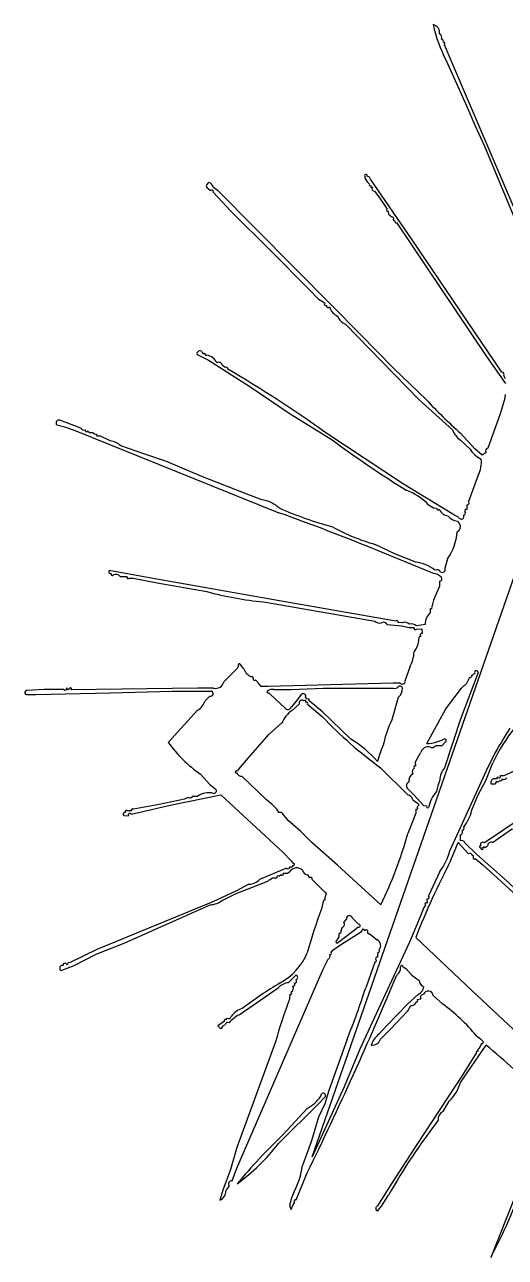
# Model space of a CAD drawing. Extents: x 0 to 7.36, y -0.01 to 6.7.
# Drawn here: x 0 to 2.51, y 0 to 6.44 of the extents above; entities that cross this region are included whole.
import ezdxf

# ---------------------------------------------------------------- set-up
doc = ezdxf.new("R2010")
doc.units = 0

msp = doc.modelspace()

# ---------------------------------------------------------------- linework, layer by layer
at = {"color": 7, "linetype": 'CONTINUOUS'}
for p, q in [((2.231105, 6.228794), (2.186919, 6.332048)), ((2.195353, 6.249744), (2.304779, 6.009808)), ((2.578658, 5.413567), (2.231105, 6.228794)), ((2.304779, 6.009808), (2.345844, 5.912117)), ((2.345844, 5.912117), (2.396412, 5.80282)), ((2.396412, 5.80282), (2.637794, 5.220632)), ((0.95507, 5.61304), (0.9453, 5.600678)), ((1.796052, 5.639887), (1.783395, 5.645382)), ((1.801309, 5.629413), (1.796052, 5.639887)), ((2.019245, 5.312896), (1.801309, 5.629413)), ((0.953946, 5.582157), (0.965918, 5.570288)), ((0.98928, 5.578781), (0.979099, 5.587578)), ((0.980242, 5.562109), (1.071366, 5.462202)), ((1.003084, 5.571226), (0.98928, 5.578781)), ((1.599598, 4.970752), (1.003084, 5.571226)), ((1.821088, 5.567964), (1.844312, 5.537898)), ((1.844312, 5.537898), (1.887679, 5.472925)), ((1.071366, 5.462202), (1.278897, 5.256859)), ((1.893529, 5.46283), (1.895266, 5.44724)), ((1.895266, 5.44724), (1.91237, 5.43263)), ((1.920242, 5.415227), (1.929576, 5.411151)), ((1.49584, 0.520833), (3.19433, 5.403768)), ((1.937489, 5.404185), (2.407337, 4.703971)), ((2.487434, 4.620917), (2.019245, 5.312896)), ((1.278897, 5.256859), (1.478895, 5.054632)), ((1.478895, 5.054632), (1.529655, 5.003883)), ((1.529655, 5.003883), (1.563039, 4.983952)), ((1.746872, 4.820445), (1.599598, 4.970752)), ((1.670454, 4.872591), (2.053964, 4.479471)), ((1.920943, 4.642174), (1.746872, 4.820445)), ((0.895228, 4.714308), (0.954252, 4.683741)), ((2.407337, 4.703971), (2.5064, 4.562159)), ((0.954252, 4.683741), (1.170257, 4.546208)), ((1.042871, 4.645542), (1.028925, 4.657035)), ((2.091562, 4.479144), (1.920943, 4.642174)), ((2.505358, 4.587103), (2.496621, 4.60381)), ((1.170257, 4.546208), (1.381011, 4.403786)), ((2.053964, 4.479471), (2.229747, 4.319468)), ((2.500623, 4.479046), (2.478477, 4.403825)), ((2.505093, 4.504543), (2.500623, 4.479046)), ((1.381011, 4.403786), (1.59539, 4.271149)), ((2.478477, 4.403825), (2.413047, 4.224337)), ((0.162357, 4.346), (0.197368, 4.3375)), ((0.287846, 4.328452), (0.179147, 4.370833)), ((0.197368, 4.3375), (0.254496, 4.318506)), ((0.254496, 4.318506), (1.322296, 3.886918)), ((0.333548, 4.303737), (0.323147, 4.3127)), ((0.352121, 4.304783), (0.333548, 4.303737)), ((0.361275, 4.295764), (0.352121, 4.304783)), ((0.390372, 4.287778), (0.372512, 4.286899)), ((0.441255, 4.261991), (0.390372, 4.287778)), ((1.972951, 4.036883), (1.562438, 4.307989)), ((2.270824, 4.26657), (2.321245, 4.219478)), ((2.345545, 4.221363), (2.271176, 4.30351)), ((0.616867, 4.195401), (0.49652, 4.237086)), ((0.735435, 4.154783), (0.616867, 4.195401)), ((2.383885, 4.187115), (2.345545, 4.221363)), ((2.404287, 4.202563), (2.383885, 4.187115)), ((0.920934, 4.075485), (0.735435, 4.154783)), ((1.129571, 3.994327), (0.920934, 4.075485)), ((2.363036, 4.082772), (2.31251, 3.944928)), ((1.233762, 3.954676), (1.129571, 3.994327)), ((2.230888, 3.878777), (1.972951, 4.036883)), ((2.10424, 3.929107), (2.129208, 3.912469)), ((2.129208, 3.912469), (2.14622, 3.910618)), ((2.262837, 3.861865), (2.230888, 3.878777)), ((2.303585, 3.927605), (2.303555, 3.903843)), ((1.930884, 3.67023), (1.825493, 3.72135)), ((2.126532, 3.570588), (1.836878, 3.689769)), ((2.037198, 3.629161), (1.930884, 3.67023)), ((2.2039, 3.645459), (2.189559, 3.596194)), ((0.655729, 3.545833), (0.436902, 3.584772)), ((0.493683, 3.553988), (0.52933, 3.553959)), ((0.542937, 3.545833), (0.560927, 3.545833)), ((0.560927, 3.545833), (0.686652, 3.520833)), ((1.354749, 3.420851), (0.655729, 3.545833)), ((0.686652, 3.520833), (0.945804, 3.474833)), ((2.16176, 3.503815), (2.12951, 3.429392)), ((2.162147, 3.528613), (2.16176, 3.503815)), ((1.242635, 3.420833), (1.8239, 3.321138)), ((1.933109, 3.320833), (1.354749, 3.420851)), ((2.12951, 3.429392), (2.120843, 3.396018)), ((2.11211, 3.386856), (2.113095, 3.365456)), ((1.888913, 3.303591), (1.962237, 3.295833)), ((1.967744, 3.3125), (1.945573, 3.312939)), ((1.962237, 3.295833), (2.003132, 3.2875)), ((2.003132, 3.2875), (2.027504, 3.288101)), ((2.085996, 3.303768), (2.040544, 3.295254)), ((2.042667, 3.279167), (2.068884, 3.279781)), ((2.068884, 3.279781), (2.0714, 3.255442)), ((1.139762, 3.070496), (1.120944, 3.095709)), ((1.104447, 3.073527), (1.034874, 3.003882)), ((1.112577, 3.086251), (1.104447, 3.073527)), ((2.005685, 3.079565), (1.982713, 3.012624)), ((2.362682, 3.052066), (2.270312, 2.808955)), ((2.303985, 2.995682), (2.320446, 3.027618)), ((2.330565, 3.037901), (2.345992, 3.04602)), ((0.221029, 2.962333), (0.21522, 2.971792)), ((0.229172, 2.966643), (0.221029, 2.962333)), ((0.899039, 2.970833), (0.237939, 2.96219)), ((0.980988, 2.970833), (0.899039, 2.970833)), ((1.21544, 2.995598), (1.200787, 3.013048)), ((1.230011, 2.978703), (1.21544, 2.995598)), ((1.266287, 2.979167), (1.230011, 2.978703)), ((1.918051, 2.995833), (1.266287, 2.979167)), ((1.387282, 2.9625), (1.554278, 2.970928)), ((1.554278, 2.970928), (1.919197, 2.970833)), ((1.956614, 2.995833), (1.918051, 2.995833)), ((2.194468, 2.862099), (2.276039, 2.970634)), ((2.276039, 2.970634), (2.303985, 2.995682)), ((0.096148, 2.9625), (0.004317, 2.95757)), ((0.010324, 2.9375), (0.053703, 2.9375)), ((0.053703, 2.9375), (0.443533, 2.945217)), ((0.181163, 2.9625), (0.096148, 2.9625)), ((0.200431, 2.9625), (0.181163, 2.9625)), ((0.443533, 2.945217), (0.763097, 2.954167)), ((0.763097, 2.954167), (0.969999, 2.954167)), ((0.962231, 2.928715), (0.937833, 2.90439)), ((1.278019, 2.937896), (1.269988, 2.946202)), ((1.354419, 2.867964), (1.278019, 2.937896)), ((1.296667, 2.9625), (1.387282, 2.9625)), ((1.412117, 2.903124), (1.387904, 2.872032)), ((1.440941, 2.938043), (1.412117, 2.903124)), ((1.471066, 2.912329), (1.4619, 2.923434)), ((1.550894, 2.846006), (1.480298, 2.903772)), ((1.94634, 2.921122), (1.912265, 2.803986)), ((0.897884, 2.854528), (0.744429, 2.687099)), ((1.391937, 2.854114), (1.429015, 2.887371)), ((1.471384, 2.887197), (1.550411, 2.820914)), ((1.697721, 2.703554), (1.550894, 2.846006)), ((2.095695, 2.68108), (2.194468, 2.862099)), ((1.272196, 2.729568), (1.338016, 2.788522)), ((2.270312, 2.808955), (2.187887, 2.554754)), ((1.162237, 2.603972), (1.272196, 2.729568)), ((2.140244, 2.671433), (2.174542, 2.670438)), ((2.174542, 2.670438), (2.191578, 2.68752)), ((1.112905, 2.547276), (1.162237, 2.603972)), ((2.036896, 2.585596), (2.062299, 2.631557)), ((2.037902, 2.563127), (2.036896, 2.585596)), ((2.404166, 2.487488), (2.439828, 2.579496)), ((0.912809, 2.520284), (0.962454, 2.466413)), ((1.100871, 2.537331), (1.112905, 2.547276)), ((1.852954, 2.554716), (1.995277, 2.412483)), ((2.496671, 2.512466), (2.478814, 2.511677)), ((2.554562, 2.537492), (2.496671, 2.512466)), ((0.962454, 2.466413), (0.98768, 2.445599)), ((1.257962, 2.387425), (1.129571, 2.511013)), ((2.370915, 2.461252), (2.215401, 2.121076)), ((2.361986, 2.408888), (2.404166, 2.487488)), ((2.430598, 2.470256), (2.453657, 2.470484)), ((2.462235, 2.495614), (2.443809, 2.495996)), ((2.466841, 2.478688), (2.476944, 2.487689)), ((0.829554, 2.389301), (0.698075, 2.3625)), ((0.754216, 2.358103), (1.018804, 2.4125)), ((0.873988, 2.404737), (0.863422, 2.395792)), ((0.897692, 2.404027), (0.873988, 2.404737)), ((1.018804, 2.4125), (1.343038, 2.112757)), ((1.287631, 2.362348), (1.257962, 2.387425)), ((2.029568, 2.410831), (1.996176, 2.443551)), ((2.021581, 2.387151), (2.046243, 2.369559)), ((2.062548, 2.375195), (2.029568, 2.410831)), ((2.329194, 2.328606), (2.361986, 2.408888)), ((0.552235, 2.328553), (0.532623, 2.329167)), ((0.551208, 2.3125), (0.589116, 2.320833)), ((0.698075, 2.3625), (0.564122, 2.3375)), ((0.589116, 2.320833), (0.754216, 2.358103)), ((1.31107, 2.3379), (1.287631, 2.362348)), ((1.322879, 2.320217), (1.31107, 2.3379)), ((1.33783, 2.320212), (1.322879, 2.320217)), ((1.342613, 2.312683), (1.33783, 2.320212)), ((2.037717, 2.337661), (2.03795, 2.3168)), ((2.055069, 2.360242), (2.045443, 2.349564)), ((2.046243, 2.369559), (2.055069, 2.360242)), ((2.078782, 2.355791), (2.062548, 2.375195)), ((2.095576, 2.35438), (2.078782, 2.355791)), ((0.512381, 2.304303), (0.536588, 2.303682)), ((1.370842, 2.279164), (1.342613, 2.312683)), ((1.437226, 2.221305), (1.370842, 2.279164)), ((2.03795, 2.3168), (1.995842, 2.210069)), ((2.587693, 2.290736), (2.395484, 2.162231)), ((1.495668, 2.162728), (1.437226, 2.221305)), ((2.270397, 2.171616), (2.270977, 2.204279)), ((2.437911, 2.163964), (2.543267, 2.237207)), ((1.628345, 2.045799), (1.495668, 2.162728)), ((2.221087, 2.071149), (2.259288, 2.163507)), ((2.259288, 2.163507), (2.31267, 2.104028)), ((2.354515, 2.101916), (2.293558, 2.162834)), ((2.398673, 2.137228), (2.412682, 2.146059)), ((1.343038, 2.112757), (1.387103, 2.067078)), ((1.387103, 2.067078), (1.397166, 2.053766)), ((2.3476, 2.079295), (2.386932, 2.046146)), ((2.503628, 1.971138), (2.354515, 2.101916)), ((1.362528, 2.029188), (1.221293, 1.971151)), ((1.345636, 2.00388), (1.368007, 2.003573)), ((1.368007, 2.003573), (1.379001, 2.012362)), ((1.854175, 1.8375), (1.628345, 2.045799)), ((2.162639, 2.012609), (2.103564, 1.885611)), ((2.386932, 2.046146), (2.462671, 1.978959)), ((1.099294, 1.896374), (1.264179, 1.962382)), ((1.165639, 1.946405), (1.102073, 1.911883)), ((1.289628, 1.979784), (1.312196, 1.978927)), ((1.323686, 1.987226), (1.335401, 1.996006)), ((1.471241, 1.99446), (1.481704, 1.978557)), ((1.49584, 1.970771), (1.562883, 1.903922)), ((2.462671, 1.978959), (3.429557, 1.086596)), ((2.979018, 1.524175), (2.503628, 1.971138)), ((1.102073, 1.911883), (0.977219, 1.853552)), ((1.0294, 1.862688), (1.099294, 1.896374)), ((1.565988, 1.887635), (1.562507, 1.873609)), ((2.095282, 1.869535), (2.096411, 1.847181)), ((0.977219, 1.853552), (0.371826, 1.60467)), ((0.51424, 1.637374), (0.963513, 1.838007)), ((1.555198, 1.862888), (1.54584, 1.816764)), ((2.078859, 1.823978), (2.052037, 1.753815)), ((2.087731, 1.835029), (2.078859, 1.823978)), ((1.662052, 1.745022), (1.67558, 1.762387)), ((1.70594, 1.770447), (1.739121, 1.737105)), ((2.052037, 1.753815), (2.004473, 1.642824)), ((1.714957, 1.704478), (1.629174, 1.6375)), ((1.637516, 1.670434), (1.637554, 1.687544)), ((1.637554, 1.687544), (1.646015, 1.693713)), ((1.643974, 1.629308), (1.754406, 1.698791)), ((1.646015, 1.693713), (1.653662, 1.719804)), ((1.735961, 1.720937), (1.714957, 1.704478)), ((1.754406, 1.698791), (1.76223, 1.712035)), ((1.76223, 1.712035), (1.77372, 1.703576)), ((1.793541, 1.687832), (1.836361, 1.654563)), ((0.368507, 1.579369), (0.51424, 1.637374)), ((1.60394, 1.601228), (1.643974, 1.629308)), ((1.626941, 1.653827), (1.637516, 1.670434)), ((2.004473, 1.642824), (1.820851, 1.245418)), ((2.331828, 1.387747), (2.037026, 1.666469)), ((0.371826, 1.60467), (0.233322, 1.537044)), ((0.25334, 1.520373), (0.368507, 1.579369)), ((1.555443, 1.504567), (1.579584, 1.554425)), ((1.595769, 1.588746), (1.60394, 1.601228)), ((1.837456, 1.587445), (1.838125, 1.564612)), ((0.185181, 1.495632), (0.25334, 1.520373)), ((0.233322, 1.537044), (0.22047, 1.535479)), ((1.528789, 1.445227), (1.555443, 1.504567)), ((1.822808, 1.537869), (1.775848, 1.404002)), ((1.970528, 1.514929), (1.987496, 1.504179)), ((1.987496, 1.504179), (2.01661, 1.470367)), ((1.102329, 0.46212), (1.528789, 1.445227)), ((1.37122, 1.431006), (1.413377, 1.471362)), ((2.01661, 1.470367), (2.054768, 1.442975)), ((1.114657, 1.26285), (1.318948, 1.404311)), ((1.378963, 1.370572), (1.378792, 1.345587)), ((2.05202, 1.370484), (1.995899, 1.320886)), ((2.128809, 1.363347), (2.177817, 1.32075)), ((2.625629, 1.112622), (2.331828, 1.387747)), ((1.995899, 1.320886), (1.887339, 1.209201)), ((1.995856, 1.283264), (2.011999, 1.311479)), ((2.045271, 1.342702), (2.063016, 1.346838)), ((1.037877, 1.230049), (1.003374, 1.205928)), ((1.05048, 1.246227), (1.045661, 1.237359)), ((1.820851, 1.245418), (1.745841, 1.083525)), ((1.903638, 1.187199), (1.995856, 1.283264)), ((1.003374, 1.205928), (1.014785, 1.195217)), ((1.028938, 1.203816), (1.044052, 1.212115)), ((1.887339, 1.209201), (1.845208, 1.162521)), ((1.853845, 1.136852), (1.903638, 1.187199)), ((1.304636, 1.121673), (1.103602, 0.569474)), ((1.678691, 1.136591), (1.582557, 0.862654)), ((2.270227, 0.910217), (2.405302, 1.104167)), ((2.354527, 1.153933), (2.374914, 1.137481)), ((2.380119, 1.11288), (2.369056, 1.087116)), ((2.374914, 1.137481), (2.388101, 1.126282)), ((1.745841, 1.083525), (1.662701, 0.887736)), ((2.353552, 1.062175), (2.279434, 0.946241)), ((2.279434, 0.946241), (2.046088, 0.590372)), ((1.662701, 0.887736), (1.49584, 0.520833)), ((1.582557, 0.862654), (1.562507, 0.797567)), ((1.3206, 0.590098), (1.529545, 0.79778)), ((1.471054, 0.773887), (1.344647, 0.637102)), ((1.562507, 0.797567), (1.529174, 0.728187)), ((1.529545, 0.79778), (1.56305, 0.832605)), ((2.179667, 0.758073), (2.212525, 0.811971)), ((1.529174, 0.728187), (1.492707, 0.603967)), ((1.492707, 0.603967), (1.445302, 0.475674)), ((2.046088, 0.590372), (1.908629, 0.379109)), ((1.103602, 0.569474), (1.070786, 0.454118)), ((1.070786, 0.454118), (1.029171, 0.346189)), ((1.078404, 0.395478), (1.102329, 0.46212)), ((1.41299, 0.296745), (1.471092, 0.437685)), ((2.596377, 0.416045), (2.429178, -0.004167)), ((1.029171, 0.346189), (1.013936, 0.295255)), ((1.908629, 0.379109), (1.838091, 0.265487)), ((1.386274, 0.245177), (1.379173, 0.265815)), ((1.386274, 0.245177), (1.395446, 0.26619)), ((1.395446, 0.26619), (1.404173, 0.280205)), ((1.837062, 0.237172), (1.858455, 0.262477)), ((1.858455, 0.262477), (1.895169, 0.320497))]:
    msp.add_line(p, q, dxfattribs=at)
for centre, radius, start, end in [((2.119464, 6.395607), 0.042817, 352.307541, 438.504791), ((2.979082, 6.636794), 0.874093, 193.175086, 206.282815), ((2.149976, 6.370159), 0.02304, 339.662038, 418.84624), ((2.171017, 6.351577), 0.010589, 325.191906, 446.953469), ((2.181816, 6.337989), 0.007832, 310.660219, 465.594721), ((0.951596, 5.585692), 0.027567, 3.921976, 82.759957), ((1.776759, 5.648096), 0.007169, 337.762921, 574.367535), ((1.831009, 5.654411), 0.061054, 189.771636, 234.836328), ((1.799902, 5.600278), 0.005852, 133.85021, 313.266221), ((0.95621, 5.594493), 0.012541, 150.44917, 259.598876), ((0.972588, 5.565337), 0.008307, 337.127476, 503.420243), ((1.807614, 5.592084), 0.005401, 133.266221, 309.21206), ((1.821649, 5.580752), 0.012801, 146.058873, 267.48859), ((1.890809, 5.467997), 0.005839, 122.420028, 297.759958), ((1.913157, 5.422504), 0.010156, 314.23077, 454.444882), ((1.933649, 5.4078), 0.005274, 140.548903, 316.74162), ((1.567363, 4.977278), 0.007953, 122.941175, 298.398575), ((1.579536, 4.968046), 0.008683, 165.080703, 324.342193), ((1.66988, 4.990913), 0.087847, 198.536892, 243.132135), ((1.691707, 4.934288), 0.065255, 199.459766, 250.993337), ((0.910315, 4.717705), 0.015465, 45.931809, 192.692327), ((0.93035, 4.728148), 0.009303, 175.880567, 312.612242), ((0.943033, 4.717551), 0.007405, 149.563795, 295.592078), ((0.93484, 4.642298), 0.069513, 23.691097, 80.568267), ((1.009013, 4.652799), 0.020357, 12.008489, 121.107664), ((1.04859, 4.640092), 0.0079, 336.173931, 496.383546), ((-2.100588, -0.779518), 6.26901, 54.245954, 59.768613), ((2.48818, 4.610298), 0.010646, 322.456839, 454.020294), ((3.633244, 5.876105), 2.080453, 222.180596, 229.103249), ((0.174475, 4.355899), 0.015648, 72.631226, 219.243952), ((0.305719, 4.341159), 0.02193, 215.410004, 288.755671), ((0.318254, 4.316945), 0.006478, 147.838839, 319.05171), ((2.331365, 4.355979), 0.107978, 199.76347, 235.897427), ((0.366004, 4.290204), 0.007299, 333.074429, 490.381575), ((0.432995, 4.169894), 0.092467, 46.607175, 84.875107), ((5.329733, 9.343331), 6.298599, 233.638016, 237.948421), ((2.429804, 4.283392), 0.125977, 210.487542, 246.591624), ((2.415059, 4.210879), 0.013608, 98.501098, 217.66828), ((2.22328, 4.154409), 0.157046, 332.861, 364.885495), ((1.881007, 3.712327), 0.311169, 44.159772, 70.050333), ((1.209776, 3.786987), 0.169396, 47.532775, 81.859933), ((2.305695, 3.937478), 0.010096, 257.933873, 407.545957), ((-2.447434, -6.722636), 11.259374, 67.634683, 70.439126), ((2.135715, 5.754632), 2.01349, 246.230065, 254.634396), ((2.153728, 3.9089), 0.007702, 167.108176, 327.690852), ((2.211407, 3.926062), 0.055417, 202.579957, 264.113647), ((2.263147, 3.916169), 0.073099, 218.227525, 263.217893), ((2.275442, 3.867398), 0.013766, 203.697183, 392.22936), ((2.287351, 3.884874), 0.010139, 268.50837, 393.104251), ((2.300641, 3.896586), 0.007819, 68.120161, 232.15515), ((2.11165, 4.735289), 1.053545, 241.081103, 254.239716), ((2.237576, 3.8152), 0.033052, 299.066853, 419.169794), ((1.953613, 3.813039), 0.301208, 326.195729, 354.909134), ((2.005679, 3.411648), 0.219785, 53.150355, 81.754934), ((0.442329, 3.578568), 0.008243, 131.176478, 293.443251), ((0.453076, 3.567604), 0.008206, 155.517096, 321.535548), ((0.47086, 3.535226), 0.029545, 39.423079, 112.609997), ((0.536691, 3.550831), 0.007999, 156.977964, 321.336086), ((2.118175, 3.494059), 0.076984, 46.389612, 83.768089), ((2.146842, 3.563819), 0.025482, 36.04522, 111.535544), ((2.160527, 3.54187), 0.013356, 276.965778, 396.415858), ((2.177239, 3.589111), 0.014211, 226.435212, 389.898875), ((1.426996, 5.27706), 1.86536, 255.050845, 264.327978), ((2.167302, 3.304847), 0.081313, 131.808913, 180.760273), ((2.116012, 3.39188), 0.006361, 232.164929, 400.582721), ((1.84692, 3.340145), 0.029853, 219.54503, 292.174869), ((1.868408, 3.29031), 0.02443, 32.930256, 114.731628), ((1.938597, 3.315711), 0.007507, 338.3341, 496.968556), ((1.979358, 3.281084), 0.033494, 43.52806, 110.288117), ((2.015561, 3.27261), 0.033718, 42.187647, 110.699752), ((2.036097, 3.28535), 0.009023, 162.248508, 316.7381), ((1.928513, 3.23566), 0.125879, 322.670636, 356.639126), ((2.061012, 3.232743), 0.008164, 75.326155, 213.131666), ((2.06863, 3.24726), 0.008639, 71.296509, 230.024077), ((1.855047, 3.166032), 0.173691, 330.143967, 357.787728), ((1.116653, 3.091075), 0.006316, 47.210714, 229.797557), ((1.199278, 3.089178), 0.062379, 197.426521, 250.8149), ((1.18253, 3.024812), 0.006616, 318.660604, 484.532036), ((2.323719, 3.034517), 0.007636, 244.61981, 386.303517), ((2.35326, 3.052016), 0.009422, 0.303144, 219.520285), ((0.206467, 2.969309), 0.009099, 228.444867, 375.837645), ((0.234553, 2.966379), 0.005387, 308.95259, 537.194566), ((0.993259, 3.011281), 0.042268, 253.123129, 349.918683), ((1.194883, 3.018077), 0.007756, 162.245586, 319.575833), ((1.286678, 2.921389), 0.042307, 76.342738, 125.074501), ((1.92796, 2.990807), 0.021812, 246.31062, 323.269849), ((1.954694, 2.968245), 0.013274, 12.09641, 134.190809), ((1.906411, 2.967702), 0.061352, 310.604061, 363.106201), ((1.967224, 3.00802), 0.016159, 228.956738, 376.554815), ((0.005798, 2.94708), 0.010595, 98.038588, 295.285895), ((0.854186, 2.930473), 0.087619, 299.915301, 342.68155), ((0.966189, 2.941418), 0.013306, 252.694882, 433.3603), ((1.266399, 2.95128), 0.006218, 130.428556, 305.246269), ((1.442484, 2.89307), 0.014626, 49.348194, 202.936131), ((1.450097, 2.928841), 0.012982, 335.386128, 494.856576), ((1.457218, 2.899421), 0.007044, 326.383076, 497.646129), ((1.475186, 2.907516), 0.006336, 323.779701, 490.568797), ((3.319971, 2.162116), 0.974093, 128.851159, 154.628849), ((1.471745, 2.733547), 0.144588, 123.502236, 157.652981), ((1.370267, 2.877359), 0.018424, 210.661861, 343.193335), ((1.467114, 2.891239), 0.00588, 316.573758, 493.260992), ((3.148622, 4.332314), 2.199684, 223.400896, 233.912205), ((2.288468, 2.608254), 0.424075, 152.512894, 169.712503), ((3.993959, 1.794668), 1.754595, 146.590355, 157.672018), ((1.322108, 3.101809), 0.711123, 215.674159, 234.860661), ((1.424968, 2.23281), 0.544054, 40.688004, 59.911703), ((2.729879, 2.329935), 0.928798, 157.592249, 163.900301), ((2.103904, 2.620868), 0.042957, 75.73256, 165.591084), ((2.090727, 2.88023), 0.199213, 271.42918, 298.079096), ((2.123813, 2.677215), 0.017419, 237.646445, 340.614845), ((2.18759, 2.695806), 0.009196, 295.699035, 469.675075), ((1.100374, 2.531929), 0.005425, 84.743201, 319.851626), ((1.1251, 2.531306), 0.020779, 187.952961, 282.425266), ((2.044404, 2.484917), 0.044197, 121.283813, 187.629028), ((2.043111, 2.533293), 0.024115, 125.122055, 206.089683), ((2.03403, 2.557678), 0.006685, 54.604092, 224.200677), ((2.264793, 2.488125), 0.101755, 139.095672, 179.722978), ((2.008779, 2.460006), 0.020727, 113.24676, 232.551258), ((2.348878, 2.403979), 0.204204, 155.513672, 172.461881), ((2.448499, 2.477329), 0.019248, 104.103805, 201.558843), ((2.46068, 2.473893), 0.007807, 37.899221, 205.884403), ((2.466288, 2.499768), 0.005803, 49.79135, 225.701598), ((2.474524, 2.507821), 0.005768, 218.884019, 401.956662), ((2.48209, 2.49247), 0.007024, 222.890187, 391.975281), ((2.497476, 2.508734), 0.015693, 233.071861, 342.95586), ((0.853222, 2.357411), 0.039713, 75.11737, 126.582443), ((0.956658, 2.32656), 0.097355, 74.923499, 127.277647), ((0.983608, 2.43336), 0.012899, 262.750882, 431.597997), ((1.990452, 2.381151), 0.031702, 10.909448, 81.245856), ((2.283375, 2.309648), 0.182816, 138.507293, 168.583922), ((0.518375, 2.311581), 0.009428, 75.738434, 230.524858), ((0.526946, 2.32454), 0.007324, 39.180834, 211.451256), ((0.559507, 2.331262), 0.00776, 53.503279, 200.434095), ((2.040922, 2.34404), 0.007139, 243.324986, 410.707444), ((2.100145, 2.350377), 0.006074, 138.775252, 311.583938), ((2.132119, 2.375901), 0.20267, 320.114697, 346.505023), ((0.544487, 2.307114), 0.008613, 38.710807, 203.480023), ((-0.073619, 2.783752), 2.147506, 333.856022, 344.505892), ((2.267843, 2.218063), 0.014136, 282.808982, 400.672712), ((2.278994, 2.238602), 0.011335, 267.828075, 400.334799), ((2.278124, 2.157063), 0.016477, 20.49941, 117.968439), ((2.374627, 2.141226), 0.004881, 60.767533, 316.810251), ((2.387538, 2.152435), 0.012614, 50.953256, 213.43117), ((2.383347, 2.134056), 0.006426, 143.43318, 309.923554), ((2.393311, 2.132847), 0.006924, 39.251546, 212.488173), ((2.431186, 2.146713), 0.018516, 68.702186, 182.025548), ((5.834186, 0.183607), 4.076433, 152.416695, 158.668423), ((1.954947, 2.180705), 0.267193, 321.015025, 347.104866), ((2.320185, 2.095505), 0.011362, 0.0305, 131.401186), ((2.33439, 2.090895), 0.005422, 304.428323, 481.631377), ((2.342958, 2.083472), 0.006244, 151.794981, 318.013748), ((1.340657, 1.999762), 0.006461, 215.552388, 399.593101), ((1.369721, 2.036628), 0.010348, 225.963211, 367.372659), ((1.41581, 1.985088), 0.045812, 48.378848, 143.463747), ((1.386737, 2.043816), 0.008942, 220.953136, 369.765123), ((1.399669, 2.048915), 0.005459, 221.006646, 477.291826), ((1.478216, 2.026473), 0.032764, 192.581953, 257.708147), ((1.16908, 2.013622), 0.067305, 267.069689, 320.874669), ((1.182019, 2.109842), 0.168804, 299.1252, 309.604004), ((1.31818, 1.982744), 0.007099, 39.143744, 212.53491), ((1.488232, 1.973684), 0.008146, 339.044403, 503.265075), ((1.558388, 1.868565), 0.006512, 240.671324, 410.760453), ((1.56279, 1.895465), 0.008458, 292.214868, 449.371593), ((2.098427, 1.878086), 0.009111, 249.807858, 415.680308), ((0.955922, 1.958558), 0.120789, 273.603405, 307.467867), ((3.74723, 0.967654), 2.359471, 158.907586, 164.774096), ((2.092865, 1.840538), 0.00753, 61.903674, 227.021378), ((1.647389, 1.735896), 0.017271, 291.297866, 391.898159), ((1.690951, 1.765694), 0.015724, 17.595704, 192.142505), ((1.738639, 1.728806), 0.008313, 251.205679, 446.675528), ((1.780062, 1.699182), 0.007716, 351.988344, 505.291802), ((1.790926, 1.693142), 0.005919, 122.991318, 296.215061), ((1.629016, 1.645794), 0.008296, 104.479269, 271.094616), ((1.822618, 1.625809), 0.031869, 315.820657, 424.453947), ((1.178474, 1.706805), 0.315603, 298.581395, 337.751574), ((1.572728, 1.570095), 0.017104, 293.631506, 391.281215), ((1.591478, 1.583929), 0.006451, 230.163621, 408.302902), ((1.824226, 1.545385), 0.007648, 259.308612, 409.684747), ((1.835272, 1.556831), 0.008288, 69.85869, 222.639093), ((1.838103, 1.597191), 0.009767, 266.204262, 401.008683), ((0.192367, 1.507631), 0.013986, 74.771152, 239.082986), ((0.20506, 1.52323), 0.009261, 39.866901, 193.133683), ((0.216394, 1.532224), 0.005216, 215.875727, 398.611643), ((1.909504, 1.51074), 0.049047, 306.322001, 362.015059), ((1.964319, 1.514696), 0.006213, 2.149638, 201.048905), ((2.332777, -0.27494), 1.977956, 120.48075, 127.408536), ((1.382813, 1.343781), 0.087991, 97.57048, 136.535362), ((1.396787, 1.422188), 0.009474, 266.37933, 402.32776), ((1.40433, 1.439123), 0.010569, 267.079473, 399.370354), ((1.40686, 1.458803), 0.014149, 293.49127, 422.573777), ((-16.803965, 9.325876), 20.321851, 334.063733, 337.262318), ((2.092403, 1.44517), 0.037699, 183.337846, 250.419478), ((1.38246, 1.377303), 0.007585, 242.550382, 412.789153), ((1.376122, 1.402859), 0.022364, 299.240981, 386.200854), ((-1.443259, 2.422222), 3.376303, 337.617933, 342.447567), ((2.024584, 1.419335), 0.056028, 299.319531, 350.047452), ((2.079237, 1.353102), 0.017388, 94.67745, 201.115533), ((2.10251, 1.361106), 0.026394, 4.869481, 159.30759), ((1.159944, 1.197237), 0.103057, 106.206723, 146.355878), ((3.953815, 0.368557), 2.754148, 159.221974, 164.130473), ((2.014717, 1.334841), 0.023519, 263.363763, 346.140286), ((2.040358, 1.336556), 0.007868, 249.097633, 411.36179), ((1.517057, 0.443798), 1.098021, 40.296373, 53.00297), ((1.041524, 1.233965), 0.005351, 39.359032, 227.038278), ((1.059127, 1.259589), 0.015915, 237.093419, 340.718733), ((1.193845, 1.110176), 0.171988, 117.41456, 139.601347), ((1.020999, 1.200936), 0.008445, 222.622996, 379.939672), ((1.056161, 1.211544), 0.012122, 56.414362, 177.295981), ((1.927363, 1.060972), 0.13062, 128.973558, 160.659745), ((1.807528, 1.153243), 0.049131, 266.015832, 340.511635), ((2.382723, 1.120407), 0.007965, 250.920603, 407.526015), ((0.403083, -1.366706), 3.180266, 44.080537, 50.981155), ((2.359743, 1.065877), 0.007213, 62.35965, 210.878579), ((2.369014, 1.07851), 0.008606, 89.717527, 226.497463), ((2.053116, 0.971664), 0.225639, 314.948944, 344.197212), ((1.361438, 0.96746), 0.222456, 299.521975, 324.235779), ((1.553846, 0.840906), 0.012394, 317.952865, 556.210805), ((4.941562, -1.4105), 3.503835, 142.707816, 150.394241), ((2.197459, 0.718087), 0.043765, 113.986898, 187.462387), ((3.417595, -1.536591), 3.003673, 133.641007, 140.37168), ((0.412344, 1.305523), 1.156184, 306.753355, 321.772818), ((1.041729, 0.524914), 0.406567, 332.250495, 353.04374), ((1.077386, 0.377908), 0.0176, 86.685284, 213.803179), ((-0.36222, 1.468096), 3.155861, 332.191552, 340.045651), ((0.995093, 0.342404), 0.050775, 291.783785, 361.971498), ((1.187806, 0.261858), 0.164095, 139.643693, 149.901104), ((1.588606, 0.237194), 0.21138, 152.250495, 172.218113), ((1.4104, 0.287505), 0.009595, 74.343169, 229.534506), ((1.844722, 0.25107), 0.015869, 114.698142, 241.13785)]:
    msp.add_arc(centre, radius, start, end, dxfattribs=at)

doc.saveas('drawing.dxf')
